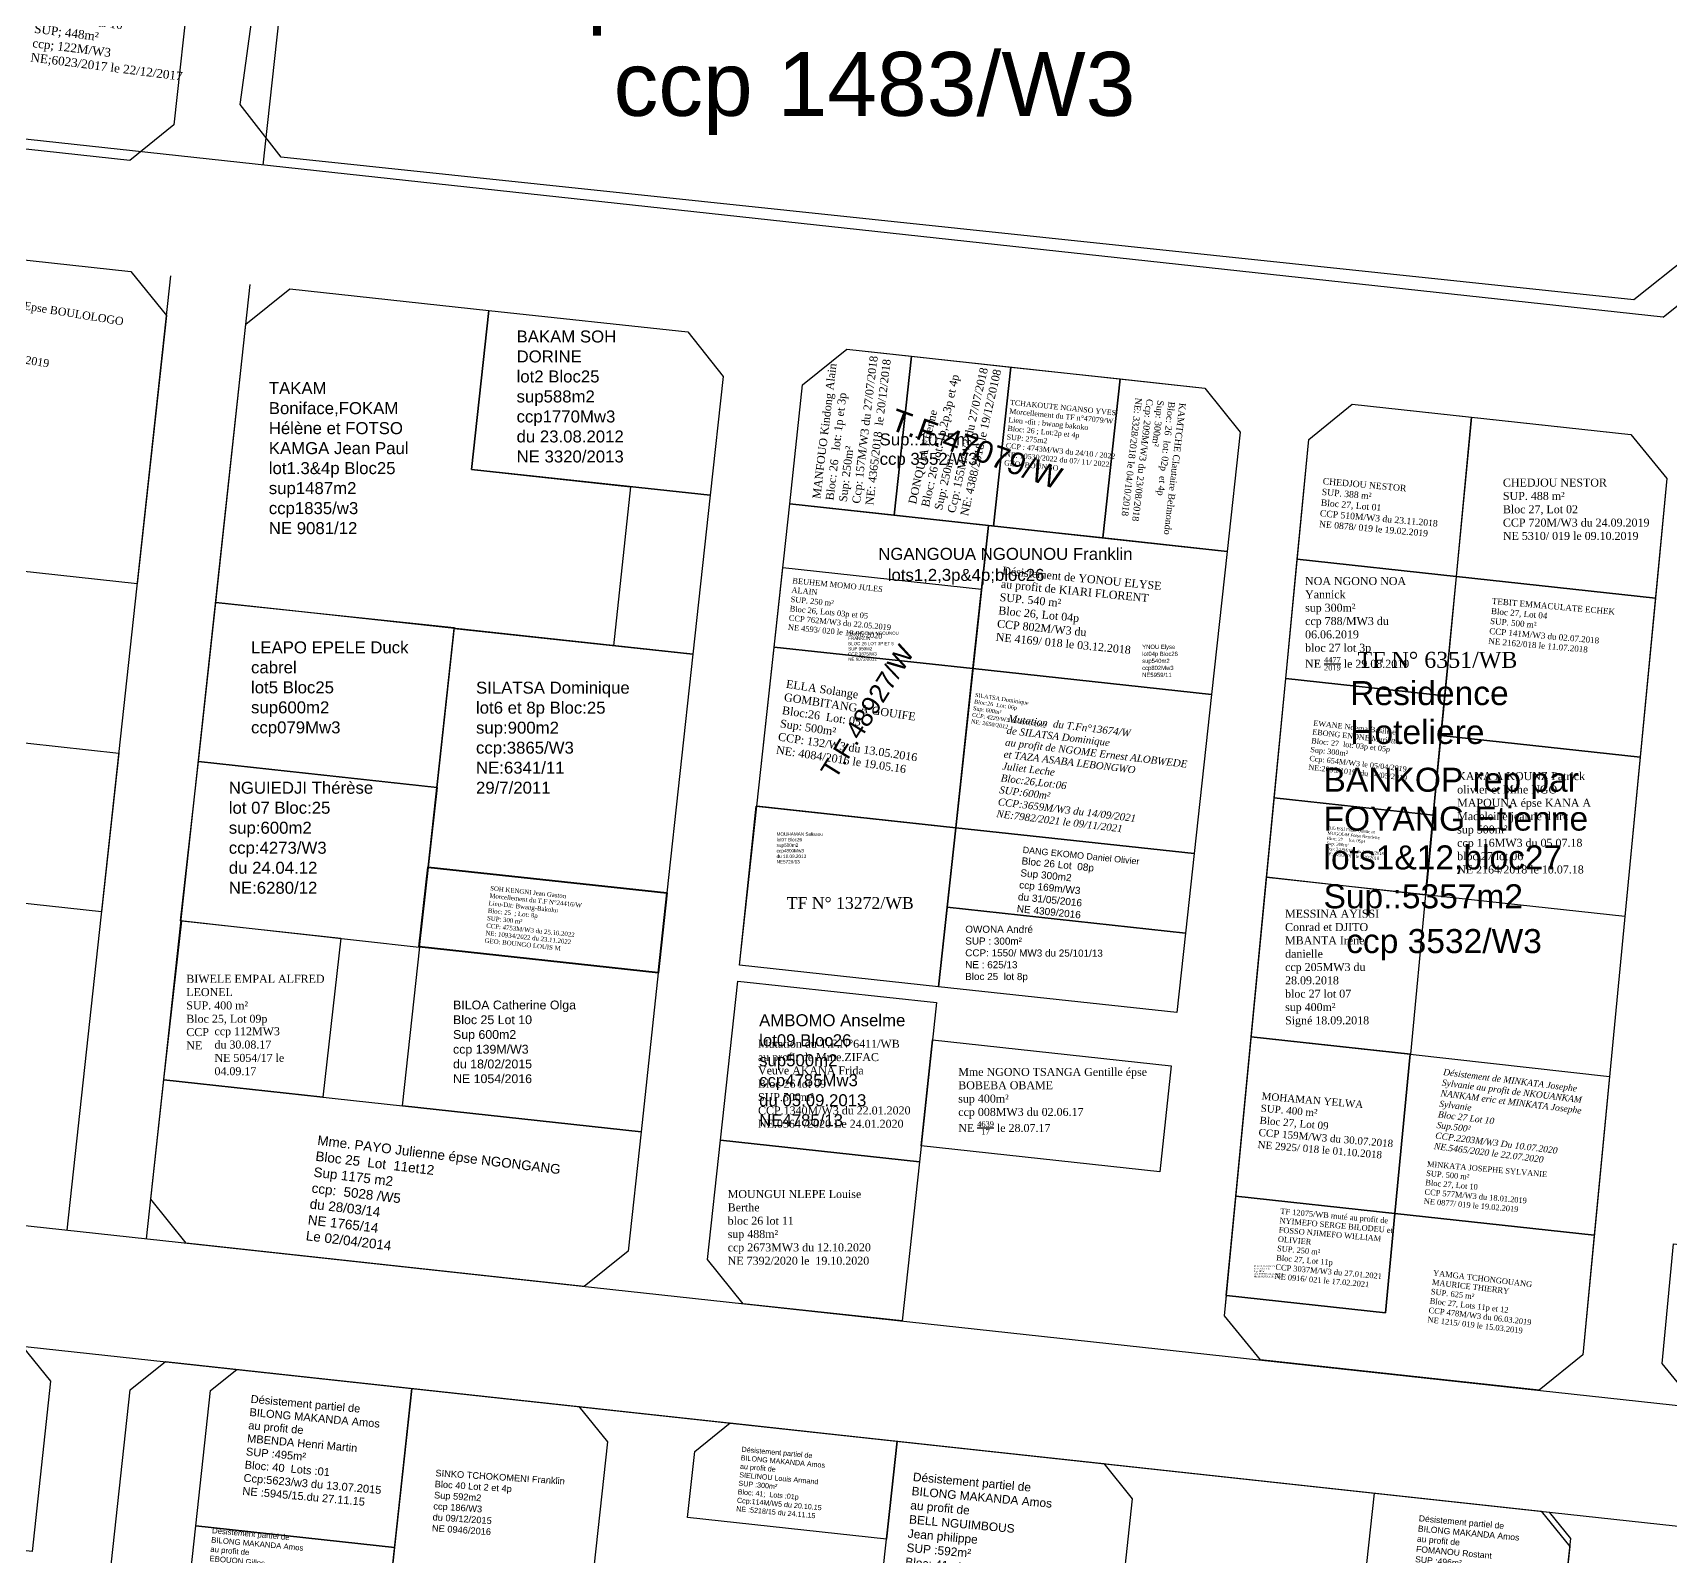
# Model space of a CAD drawing. Header units: millimetres. Extents: x 590121 to 927379, y 438565 to 1441738.
# Drawn here: x 924756.6 to 924961.2, y 1440147.7 to 1440338.2 of the extents above; entities that cross this region are included whole.
import ezdxf

# ---------------------------------------------------------------- set-up
doc = ezdxf.new("R2010")
doc.units = ezdxf.units.MM
doc.header["$LTSCALE"] = 10
doc.layers.add('end maj 26 02 2021', color=30, linetype='Continuous')
doc.layers.add('MAJ NOV 2021', color=7, linetype='Continuous')
doc.styles.get("Standard").update_dxf_attribs({"font": 'arial.ttf'})
doc.styles.add('Times 1.0', font='times.ttf', dxfattribs={"width": 0.99, "height": 1})

msp = doc.modelspace()

# ---------------------------------------------------------------- linework, layer by layer
at = {"flags": 128}
msp.add_lwpolyline([(924878.82, 1440296.38), (924892.49, 1440294.9), (924890.33, 1440275.02), (924876.66, 1440276.5)], close=True, dxfattribs=at)
at = {"color": 3, "linetype": 'ByBlock', "lineweight": -3, "ltscale": 0.0014, "flags": 128}
msp.add_lwpolyline([(924847, 1440241.49), (924871.93, 1440238.79), (924869.77, 1440218.91), (924844.92, 1440221.61)], close=True, dxfattribs=at)
at = {"color": 7, "lineweight": 40, "flags": 128}
msp.add_lwpolyline([(924805.98, 1440233.88), (924835.84, 1440230.64), (924834.75, 1440220.66), (924804.86, 1440223.92)], close=True, dxfattribs=at)
at = {"layer": 'end maj 26 02 2021', "linetype": 'ByBlock'}
for p, q in [((924782.48, 1440329.19), (924788.62, 1440373.77)), ((924787.63, 1440322.62), (924782.48, 1440329.19)), ((924956.69, 1440304.79), (924787.63, 1440322.62)), ((924963.42, 1440310.11), (924956.69, 1440304.79))]:
    msp.add_line(p, q, dxfattribs=at)
at = {"layer": 'end maj 26 02 2021', "color": 0, "linetype": 'ByBlock'}
for p, q in [((924785.37, 1440321.62), (924790.92, 1440372.63)), ((924960.34, 1440302.62), (924562.68, 1440345.81)), ((924760.85, 1440188.48), (924773.81, 1440307.79)), ((924770.79, 1440187.4), (924783.75, 1440306.71)), ((924960.34, 1440302.62), (924965.86, 1440307.05)), ((924656.46, 1440199.82), (925129.89, 1440148.34))]:
    msp.add_line(p, q, dxfattribs=at)
at = {"layer": 'end maj 26 02 2021', "linetype": 'ByBlock', "ltscale": 0.0014}
for p, q in [((924783.21, 1440301.74), (924788.72, 1440306.17)), ((924788.72, 1440306.17), (924813.58, 1440303.47)), ((924813.58, 1440303.47), (924811.42, 1440283.59)), ((924779.43, 1440266.94), (924783.21, 1440301.74)), ((924916.05, 1440287.31), (924921.5, 1440291.75)), ((924921.5, 1440291.75), (924956.33, 1440287.96)), ((924956.33, 1440287.96), (924960.82, 1440282.45)), ((924905.51, 1440177.77), (924916.05, 1440287.31)), ((924811.42, 1440283.59), (924841.24, 1440280.35)), ((924960.82, 1440282.45), (924950.3, 1440172.9)), ((924841.24, 1440280.35), (924839.08, 1440260.47)), ((924905.86, 1440273.33), (924851.18, 1440279.27)), ((924839.08, 1440260.47), (924779.43, 1440266.94)), ((924727.56, 1440252.46), (924767.33, 1440248.13)), ((924767.33, 1440248.13), (924765.17, 1440228.26)), ((924765.17, 1440228.26), (924725.4, 1440232.58)), ((924910.01, 1440172.25), (924905.51, 1440177.77)), ((924944.85, 1440168.46), (924910.01, 1440172.25)), ((924950.3, 1440172.9), (924944.85, 1440168.46))]:
    msp.add_line(p, q, dxfattribs=at)
at = {"layer": 'end maj 26 02 2021', "color": 3, "linetype": 'ByBlock', "ltscale": 0.0014}
for p, q in [((924852.8, 1440294.18), (924858.31, 1440298.61)), ((924858.31, 1440298.61), (924903.05, 1440293.75)), ((924851.18, 1440279.27), (924852.8, 1440294.18)), ((924903.05, 1440293.75), (924907.48, 1440288.23)), ((924907.48, 1440288.23), (924905.86, 1440273.33))]:
    msp.add_line(p, q, dxfattribs=at)
at = {"layer": 'end maj 26 02 2021', "color": 3, "linetype": 'ByBlock', "lineweight": -3, "ltscale": 0.0014}
msp.add_line((924876.03, 1440276.57), (924905.86, 1440273.33), dxfattribs=at)
at = {"layer": 'end maj 26 02 2021', "color": 5, "linetype": 'ByBlock', "ltscale": 0.0014}
msp.add_line((924709.52, 1440178.96), (925128.27, 1440133.42), dxfattribs=at)
at = {"layer": 'end maj 26 02 2021', "color": 150}
for points in [[(924756.28, 1440346.7), (924776.16, 1440344.54), (924774.22, 1440326.65), (924768.71, 1440322.22), (924753.8, 1440323.84)], [(924858.31, 1440298.61), (924866.39, 1440297.73), (924864.23, 1440277.85), (924851.18, 1440279.27), (924852.8, 1440294.18)], [(924866.39, 1440297.73), (924878.82, 1440296.38), (924876.66, 1440276.5), (924864.23, 1440277.85)], [(924892.49, 1440294.9), (924903.05, 1440293.75), (924907.48, 1440288.23), (924905.86, 1440273.33), (924890.32, 1440275.02)], [(924913.18, 1440257.45), (924933.06, 1440255.29), (924931.62, 1440240.35), (924911.74, 1440242.52)], [(924911.74, 1440242.52), (924931.64, 1440240.35), (924930.69, 1440230.4), (924910.78, 1440232.56)], [(924906.95, 1440192.74), (924926.83, 1440190.58), (924925.64, 1440178.14), (924905.76, 1440180.3)]]:
    msp.add_lwpolyline(points, close=True, dxfattribs=at)
at = {"layer": 'end maj 26 02 2021', "color": 150, "linetype": 'ByBlock', "lineweight": -3, "ltscale": 0.0014, "flags": 128}
for points in [[(924739.02, 1440311.57), (924768.84, 1440308.33), (924773.27, 1440302.82), (924769.63, 1440269.27), (924749.74, 1440271.44), (924751.22, 1440285.09), (924751.22, 1440285.09), (924731.35, 1440287.26), (924733.51, 1440307.14)], [(924921.5, 1440291.75), (924936.41, 1440290.13), (924934.5, 1440270.22), (924914.61, 1440272.38), (924916.05, 1440287.31)], [(924936.41, 1440290.13), (924956.3, 1440287.96), (924960.82, 1440282.45), (924959.39, 1440267.51), (924934.53, 1440270.21)], [(924876.03, 1440276.57), (924905.86, 1440273.33), (924903.92, 1440255.44), (924874.09, 1440258.67)], [(924876.03, 1440276.57), (924905.86, 1440273.33), (924903.92, 1440255.44), (924874.09, 1440258.68)], [(924850.32, 1440271.32), (924875.17, 1440268.62), (924874.09, 1440258.68), (924849.24, 1440261.37)], [(924914.61, 1440272.38), (924934.5, 1440270.22), (924933.07, 1440255.29), (924913.18, 1440257.45)], [(924934.53, 1440270.21), (924959.39, 1440267.51), (924957.47, 1440247.6), (924932.58, 1440250.31)], [(924849.24, 1440261.38), (924874.09, 1440258.68), (924871.93, 1440238.79), (924847.08, 1440241.49)], [(924932.58, 1440250.31), (924957.47, 1440247.6), (924955.56, 1440227.69), (924930.67, 1440230.4)], [(924910.78, 1440232.65), (924930.66, 1440230.4), (924928.77, 1440210.49), (924908.87, 1440212.65)], [(924869.05, 1440212.28), (924898.87, 1440209.04), (924897.43, 1440195.78), (924867.61, 1440199.02)], [(924908.87, 1440212.64), (924928.75, 1440210.48), (924926.83, 1440190.57), (924906.95, 1440192.74)], [(924908.87, 1440212.64), (924928.75, 1440210.48), (924926.83, 1440190.57), (924906.95, 1440192.74)], [(924928.75, 1440210.49), (924953.64, 1440207.7), (924951.73, 1440187.87), (924926.83, 1440190.57)], [(924842.54, 1440199.74), (924867.39, 1440197.04), (924865.23, 1440177.12), (924845.35, 1440179.28), (924840.92, 1440184.79)], [(924926.83, 1440190.58), (924951.74, 1440187.87), (924950.3, 1440172.9), (924944.85, 1440168.46), (924910.01, 1440172.25), (924905.51, 1440177.77), (924905.76, 1440180.3), (924925.64, 1440178.14)], [(924961.67, 1440186.75), (924984.04, 1440184.31), (924982.12, 1440164.41), (924964.73, 1440166.3), (924960.23, 1440171.81)], [(924961.67, 1440186.75), (924984.04, 1440184.31), (924982.12, 1440164.41), (924964.73, 1440166.3), (924960.23, 1440171.81)], [(924739.35, 1440175.72), (924755.25, 1440173.99), (924758.8, 1440169.58), (924756.48, 1440148.3), (924736.6, 1440150.47)], [(924782.09, 1440171.07), (924803.96, 1440168.69), (924801.8, 1440148.81), (924776.95, 1440151.51), (924778.79, 1440168.41)], [(924843.74, 1440164.37), (924864.61, 1440162.1), (924863.28, 1440149.85), (924838.42, 1440152.55), (924839.32, 1440160.82)], [(924864.61, 1440162.1), (924890.46, 1440159.29), (924894, 1440154.88), (924892.27, 1440138.98), (924862.45, 1440142.22)], [(924924.26, 1440155.61), (924946.13, 1440153.23), (924948.79, 1440149.93), (924946.95, 1440133.03), (924922.1, 1440135.73)], [(924776.95, 1440151.51), (924801.8, 1440148.81), (924800.72, 1440138.87), (924775.87, 1440141.57)]]:
    msp.add_lwpolyline(points, close=True, dxfattribs=at)
at = {"layer": 'end maj 26 02 2021', "linetype": 'ByBlock', "ltscale": 0.0014, "flags": 128}
msp.add_lwpolyline([(924788.72, 1440306.17), (924813.58, 1440303.47), (924811.42, 1440283.59), (924831.3, 1440281.43), (924829.14, 1440261.54), (924779.43, 1440266.94), (924783.21, 1440301.74), (924788.72, 1440306.17)], dxfattribs=at)
at = {"layer": 'end maj 26 02 2021', "linetype": 'ByBlock', "ltscale": 0.0014}
msp.add_lwpolyline([(924788.72, 1440306.17), (924813.58, 1440303.47), (924811.42, 1440283.59), (924831.3, 1440281.43), (924829.14, 1440261.54)], dxfattribs=at)
at = {"layer": 'end maj 26 02 2021', "linetype": 'ByBlock', "lineweight": -3, "ltscale": 0.0014, "flags": 128}
for points in [[(924813.58, 1440303.47), (924838.43, 1440300.77), (924842.86, 1440295.21), (924841.24, 1440280.35), (924811.42, 1440283.59)], [(924847.08, 1440241.49), (924871.93, 1440238.79), (924869.77, 1440218.91), (924844.92, 1440221.61)], [(924844.7, 1440219.62), (924869.55, 1440216.92), (924867.39, 1440197.04), (924842.54, 1440199.74)], [(924772.95, 1440207.28), (924832.6, 1440200.78), (924830.98, 1440185.87), (924825.47, 1440181.44), (924775.76, 1440186.86), (924771.33, 1440192.37)]]:
    msp.add_lwpolyline(points, close=True, dxfattribs=at)
at = {"layer": 'end maj 26 02 2021', "color": 3, "linetype": 'ByBlock', "ltscale": 0.0014, "flags": 128}
for points in [[(924851.18, 1440279.27), (924876.03, 1440276.57), (924871.93, 1440238.79), (924847.08, 1440241.49)], [(924874.09, 1440258.68), (924903.91, 1440255.44), (924901.75, 1440235.55), (924871.93, 1440238.79)]]:
    msp.add_lwpolyline(points, close=True, dxfattribs=at)
at = {"layer": 'end maj 26 02 2021', "linetype": 'ByBlock', "ltscale": 0.0014, "flags": 128}
for points in [[(924876.03, 1440276.57), (924905.86, 1440273.33), (924903.91, 1440255.44), (924874.09, 1440258.68)], [(924779.43, 1440266.94), (924809.26, 1440263.81), (924807.09, 1440243.81), (924777.27, 1440247.05)], [(924809.26, 1440263.71), (924839.08, 1440260.47), (924835.84, 1440230.64), (924806.01, 1440233.88)], [(924777.28, 1440247.05), (924807.1, 1440243.82), (924804.85, 1440223.82), (924775.04, 1440227.17)], [(924870.85, 1440228.85), (924900.67, 1440225.61), (924899.59, 1440215.67), (924869.77, 1440218.91)], [(924775.18, 1440227.15), (924795.07, 1440224.99), (924792.83, 1440205.11), (924772.95, 1440207.27)], [(924804.94, 1440223.91), (924834.76, 1440220.66), (924832.6, 1440200.78), (924802.78, 1440204.03)]]:
    msp.add_lwpolyline(points, close=True, dxfattribs=at)
at = {"layer": 'end maj 26 02 2021', "linetype": 'ByBlock', "flags": 128}
msp.add_lwpolyline([(924874.09, 1440258.68), (924903.91, 1440255.44), (924901.75, 1440235.55), (924871.93, 1440238.79)], close=True, dxfattribs=at)
at = {"layer": 'end maj 26 02 2021', "color": 150, "flags": 128}
for points in [[(924871.93, 1440238.79), (924901.75, 1440235.55), (924900.67, 1440225.61), (924870.85, 1440228.85)], [(924824.84, 1440166.42), (924828.39, 1440162.01), (924826.23, 1440142.13), (924801.37, 1440144.83), (924803.96, 1440168.69)]]:
    msp.add_lwpolyline(points, close=True, dxfattribs=at)
at = {"layer": 'end maj 26 02 2021', "color": 3, "linetype": 'ByBlock', "lineweight": -3, "ltscale": 0.0014, "flags": 128}
for points in [[(924844.7, 1440219.62), (924869.55, 1440216.92), (924867.39, 1440197.04), (924842.54, 1440199.74)], [(924906.95, 1440192.74), (924926.83, 1440190.58), (924925.64, 1440178.14), (924905.75, 1440180.3)]]:
    msp.add_lwpolyline(points, close=True, dxfattribs=at)
at = {"layer": 'end maj 26 02 2021', "color": 5, "linetype": 'ByBlock', "ltscale": 0.0014, "flags": 128}
msp.add_lwpolyline([(924773.15, 1440172.04), (924945.13, 1440153.34), (924948.68, 1440148.93), (924936.58, 1440037.59), (924932.17, 1440034.04), (924760.19, 1440052.74), (924756.64, 1440057.15), (924768.74, 1440168.5)], close=True, dxfattribs=at)
msp.add_lwpolyline([(924773.15, 1440172.04), (924945.13, 1440153.34), (924948.68, 1440148.93), (924936.58, 1440037.59), (924932.17, 1440034.04), (924760.19, 1440052.74), (924756.64, 1440057.15), (924768.74, 1440168.5)], close=True, dxfattribs=at)

# ---------------------------------------------------------------- texts
at = {"insert": (924878.77, 1440292.3), "char_height": 0.6505, "width": 38.9896, "attachment_point": 1, "rotation": 354.3525}
msp.add_mtext('\\pt17.56;{\\fTimes New Roman|b0|i0|c0|p18;TCHAKOUTE NGANSO YVES\\P\\ptz;\\C1;Morcellement du TF n°47079/W\\C256;\\PLieu -dit : bwang bakoko\\PBloc: 26 ; Lot:2p et 4p\\PSUP: 275m2\\PCCP : 4743M/W3 du 24/10 / 2022\\PNE: 10530/2022 du 07/ 11/ 2022\\PGEO: BOUNGO}', dxfattribs=at)
at = {"layer": 'end maj 26 02 2021', "color": 0, "linetype": 'ByBlock'}
for s, height, p in [('Sup.:1ha 10a 07ca', 8, (924812.18, 1440340.21)), ('ccp 1483/W3', 8, (924829.17, 1440327.79)), (' Sup.:1075m2', 1.5, (924861.84, 1440286.59)), (' ccp 3552/W3', 1.5, (924861.84, 1440284.16)), ('NGANGOUA NGOUNOU Franklin', 1.5, (924862.25, 1440272.28)), ('lots1,2,3p&4p;bloc26', 1.5, (924863.44, 1440269.65)), ('Residence ', 3, (924921.25, 1440254.12)), ('Hoteliere ', 3, (924921.25, 1440249.26)), ('BANKOP rep par', 3, (924917.91, 1440243.29)), ('FOYANG Etienne', 3, (924917.91, 1440238.43)), ('lots1&12,bloc27', 3, (924917.91, 1440233.58)), ('Sup.:5357m2', 3, (924917.91, 1440228.72)), ('ccp 3532/W3', 3, (924920.74, 1440223.12))]:
    msp.add_text(s, height=height, dxfattribs=at).set_placement(p)
at = {"layer": 'end maj 26 02 2021', "color": 1, "linetype": 'ByBlock'}
for s, height, rotation, p in [('T.F.47079/W', 2.7652, 340.0804, (924863.55, 1440288.65)), ('T.F.48927/W', 2.3294, 58.1152, (924856.9, 1440244.72))]:
    msp.add_text(s, height=height, rotation=rotation, dxfattribs=at).set_placement(p)
at = {"layer": 'end maj 26 02 2021', "linetype": 'ByBlock', "ltscale": 0.0014}
for s, p in [('NGANGOUA NGOUNOU', (924858.49, 1440262.91)), ('SUP 950M2', (924858.49, 1440260.96)), ('FRANKLIN', (924858.49, 1440262.26)), ('BLOC 26 LOT 3P ET 5', (924858.49, 1440261.61)), ('CCP 3875/W3', (924858.49, 1440260.32)), ('NE 6072/2011', (924858.49, 1440259.67))]:
    msp.add_text(s, height=0.4, dxfattribs=at).set_placement(p)
at = {"layer": 'end maj 26 02 2021', "attachment_point": 1}
for s, width, heights, insert, char_height, rotation in [('{\\fTimes New Roman|b0|i0|c0|p18;NGUENOU Ernest\\PBloc 10, Lots 10\\PSUP; 448m²\\Pccp; 122M/W3 \\PNE;6023/2017 le 22/12/2017}', 56.865, [0], (924757.29, 1440342.85), 1.085, 352.7609), ('{\\fTimes New Roman|b0|i0|c0|p18;MANFOUO Kindong Alain \\PBloc: 26   lot: 1p et 3p\\PSup: 250m²\\PCcp: 157M/W3 du 27/07/2018\\PNE: 4365/2018  le 20/12/2018}', 90.8865, [20.32], (924854.01, 1440279.99), 1, 83.1183), ('{\\fTimes New Roman|b0|i0|c0|p18;DONQUIA Etienne\\PBloc: 26  lot: 1p,2p,3p et 4p\\PSup: 250m²\\PCcp: 155M/W3 du 27/07/2018\\PNE: 4388/2018 le 19/12/20108}', 205.8268, [60.29], (924865.99, 1440279.4), 1, 77.1657), ('{\\fTimes New Roman|b0|i0|c0|p18;KAMTCHE Clautaire Belmondo\\PBloc: 26  lot: 02p  et 4p\\PSup: 300m²\\PCcp: 209M/W3 du 23/08/2018\\PNE: 3328/2018 le 04/10/2018}', 88.238, [27.1], (924900.72, 1440291.85), 0.8278, 263.27), ('{\\fTimes New Roman|b0|i0|c186|p18;EWANE Ndema Basile et \\PEBONG ENONE Mariette\\PBloc: 27  lot: 03p et 05p\\PSup: 300m²\\PCcp: 654M/W3 le 05/04/2019\\PNE:2095/1019  du 14/05/2019}', 102.0996, [35.29], (924916.68, 1440252.23), 0.6661, 353.6229), ('{\\fTimes New Roman|b0|i0|c0|p18;DJUISSI Fotso Odette et\\PMOGOUM Fotso Henriette\\PBloc: 27     lot: 05p1\\PSup: 200m²\\PCcp: 242M/W3 du 11/09/2018\\PNE: 3250/2018 le 1/10/2018}', 73.9071, [25.98], (924918.47, 1440238.98), 0.3869, 354.6944)]:
    msp.add_mtext_dynamic_manual_height_columns(s, width=width, gutter_width=12.5, heights=heights, dxfattribs=dict(at, insert=insert, char_height=char_height, rotation=rotation))
at = {"layer": 'end maj 26 02 2021', "color": 150, "linetype": 'ByBlock', "lineweight": -3, "ltscale": 0.0014, "attachment_point": 1, "style": 'Times 1.0'}
for s, insert, char_height, width, rotation in [('\\A1;{\\C7;Mme MBAI Marguérite Epse BOULOLOGO \\PAMBASSA\\PBloc 24 Lot 01,02,4P\\PSUP.1250m²\\PCCP.1182M/W3 du 12.11.2019\\PNE.\\H0.7x;\\S6427/2019;\\H1.429x; le 22.11.2019}', (924740.93, 1440306.93), 1, 37.4969, 350.8577), ('{\\C256;CHEDJOU NESTOR\\fTimes New Roman|b0|i0|c186|p18;\\PSUP. \\fTimes New Roman|b0|i0|c0|p18;388\\fTimes New Roman|b0|i0|c186|p18; m²\\P\\fTimes New Roman|b0|i0|c0|p18;Bloc 27, Lot 01\\P\\fTimes New Roman|b0|i0|c186|p18;CCP \\fTimes New Roman|b0|i0|c0|p18;510\\fTimes New Roman|b0|i0|c186|p18;M/W\\fTimes New Roman|b0|i0|c0|p18;3\\fTimes New Roman|b0|i0|c186|p18; du \\fTimes New Roman|b0|i0|c0|p18;23\\fTimes New Roman|b0|i0|c186|p18;.1\\fTimes New Roman|b0|i0|c0|p18;1\\fTimes New Roman|b0|i0|c186|p18;.2018\\PNE 0\\fTimes New Roman|b0|i0|c0|p18;878\\fTimes New Roman|b0|i0|c186|p18;/ 019 le 19.02.2019}', (924917.85, 1440282.54), 0.8066, 91.9157, 354.9763), ('{\\C1;Désistement de YONOU ELYSE\\Pau profit de\\C256; KIARI FLORENT\\PSUP. 540 m²\\PBloc 26, Lot 04p\\PCCP 802M/W3 du  \\PNE 4169/ 018 le 03.12.2018}', (924877.81, 1440271.45), 1, 55.1814, 354.4146), ('{\\C256;BEUHEM MOMO JULES\\PALAIN\\PSUP. 250 m²\\PBloc 26, Lots 03p et 05\\PCCP 762M/W3 du 22.05.2019\\PNE 4593/ 020 le 19.06.2020}', (924851.56, 1440270.04), 0.7, 25.991, 354.5183), ('{\\C256;TEBIT EMMACULATE ECHEK \\PBloc 27, Lot 04 \\PSUP. 500 m²\\PCCP 141M/W3 du 02.07.2018\\PNE 2162/018 le 11.07.2018}', (924938.99, 1440267.52), 0.7523, 21.2254, 354.9569), ('\\A1;{\\C256;SOH KENGNI Jean Gaston        \\P\\C1;Morcellement du T.F N°24416/W\\fTimes New Roman|b1|i0|c0|p18;\\C256;\\P\\fTimes New Roman|b0|i0|c0|p18;Lieu-Dit: Bwang-Bakoko\\P\\A0;Bloc: 25  ; Lot: 8p \\A1;\\fTimes New Roman|b1|i0|c0|p18;\\L\\P\\A0;\\fTimes New Roman|b0|i0|c186|p18;\\lSUP\\fTimes New Roman|b0|i0|c0|p18;: 300\\fTimes New Roman|b0|i0|c186|p18; m²\\PCCP\\fTimes New Roman|b0|i0|c0|p18;:\\fTimes New Roman|b0|i0|c186|p18; \\fTimes New Roman|b0|i0|c0|p18;4753\\fTimes New Roman|b0|i0|c186|p18;M/W\\fTimes New Roman|b0|i0|c0|p18;3\\fTimes New Roman|b0|i0|c186|p18; du \\fTimes New Roman|b0|i0|c0|p18;25\\fTimes New Roman|b0|i0|c186|p18;.\\fTimes New Roman|b0|i0|c0|p18;10\\fTimes New Roman|b0|i0|c186|p18;.20\\fTimes New Roman|b0|i0|c0|p18;22\\fTimes New Roman|b0|i0|c186|p18;\\PNE\\fTimes New Roman|b0|i0|c0|p18;:\\fTimes New Roman|b0|i0|c186|p18; \\fTimes New Roman|b0|i0|c0|p18;10934/2022 du\\fTimes New Roman|b0|i0|c186|p18; \\fTimes New Roman|b0|i0|c0|p18;23\\fTimes New Roman|b0|i0|c186|p18;.\\fTimes New Roman|b0|i0|c0|p18;11\\fTimes New Roman|b0|i0|c186|p18;.202\\fTimes New Roman|b0|i0|c0|p18;2\\P\\C3;GEO: BOUNGO LOUIS M}', (924813.78, 1440231.53), 0.56373, 22.6633, 353.9495), ('{\\fTimes New Roman|b0|i1|c0|p18;\\C1;Désistement de MINKATA Josephe Sylvanie \\C7;au profit de NKOUANKAM NANKAM eric et MINKATA Josephe Sylvanie\\PBloc 27 Lot 10\\PSup.500²\\PCCP.2203M/W3 Du 10.07.2020\\PNE.5465/2020 le 22.07.2020}', (924932.93, 1440208.67), 0.8, 19.7945, 352.8699), ('{\\fTimes New Roman|b0|i0|c186|p18;\\W1;\\C256;MOHAMAN YELWA\\PSUP. \\fTimes New Roman|b0|i0|c0|p18;4\\fTimes New Roman|b0|i0|c186|p18;00 m²\\PBloc \\fTimes New Roman|b0|i0|c0|p18;27\\fTimes New Roman|b0|i0|c186|p18;, Lot 0\\fTimes New Roman|b0|i0|c0|p18;9\\fTimes New Roman|b0|i0|c186|p18;\\PCCP \\fTimes New Roman|b0|i0|c0|p18;159\\fTimes New Roman|b0|i0|c186|p18;M/W3 du \\fTimes New Roman|b0|i0|c0|p18;30\\fTimes New Roman|b0|i0|c186|p18;.0\\fTimes New Roman|b0|i0|c0|p18;7\\fTimes New Roman|b0|i0|c186|p18;.2018\\PNE \\fTimes New Roman|b0|i0|c0|p18;2925\\fTimes New Roman|b0|i0|c186|p18;/ 018 le 01.10.2018}', (924910.22, 1440205.71), 0.91149, 31.1544, 355.1783), ('{\\C256;MINKATA JOSEPHE SYLVANIE\\P\\fTimes New Roman|b0|i0|c186|p18;SUP. \\fTimes New Roman|b0|i0|c0|p18;500\\fTimes New Roman|b0|i0|c186|p18; m²\\P\\fTimes New Roman|b0|i0|c0|p18;Bloc 27, Lot 10\\P\\fTimes New Roman|b0|i0|c186|p18;CCP \\fTimes New Roman|b0|i0|c0|p18;577\\fTimes New Roman|b0|i0|c186|p18;M/W\\fTimes New Roman|b0|i0|c0|p18;3\\fTimes New Roman|b0|i0|c186|p18; du \\fTimes New Roman|b0|i0|c0|p18;18\\fTimes New Roman|b0|i0|c186|p18;.\\fTimes New Roman|b0|i0|c0|p18;01\\fTimes New Roman|b0|i0|c186|p18;.201\\fTimes New Roman|b0|i0|c0|p18;9\\fTimes New Roman|b0|i0|c186|p18;\\PNE 0\\fTimes New Roman|b0|i0|c0|p18;877\\fTimes New Roman|b0|i0|c186|p18;/ 019 le 19.02.2019}', (924930.88, 1440197.12), 0.7, 91.9157, 354.9763), ('{\\C1;TF 12075/WB muté au profit de\\P\\C256;NYIMEFO SERGE BILODEU et FOSSO NJIMEFO WILLIAM OLIVIER \\PSUP. 250 m²\\PBloc 27, Lot 11p\\PCCP 3037M/W3 du 27.01.2021\\PNE 0916/ 021 le 17.02.2021}', (924912.55, 1440191.21), 0.7, 15.4959, 354.9625), ('{\\C256;YAMGA TCHONGOUANG \\PMAURICE THIERRY\\PSUP. 625 m²\\PBloc 27, Lots 11p et 12\\PCCP 478M/W3 du 06.03.2019\\PNE 1215/ 019 le 15.03.2019}', (924931.65, 1440183.51), 0.7061, 39.8177, 353.225)]:
    msp.add_mtext(s, dxfattribs=dict(at, insert=insert, char_height=char_height, width=width, rotation=rotation))
at = {"layer": 'end maj 26 02 2021', "color": 5, "linetype": 'ByBlock', "attachment_point": 1}
for s, insert, char_height, width in [('{\\C7;BAKAM SOH\\PDORINE\\Plot2 Bloc25\\Psup588m2\\Pccp1770Mw3\\Pdu 23.08.2012\\PNE 3320/2013}', (924817.04, 1440300.96), 1.5, 21.9), ('{\\C7;TAKAM Boniface,FOKAM Hélène et FOTSO KAMGA Jean Paul\\Plot1.3&4p Bloc25\\Psup1487m2\\Pccp1835/w3\\PNE 9081/12}', (924786.07, 1440294.5), 1.5, 21.9), ('{\\C7;LEAPO EPELE Duck cabrel\\Plot5 Bloc25\\Psup600m2\\Pccp079Mw3}', (924783.85, 1440262.09), 1.5, 21.9), ('{\\C7;YNOU Elyse\\Plot04p Bloc26\\Psup540m2\\Pccp802Mw3\\PNE5959/11}', (924895.24, 1440261.67), 0.5267, 7.6904), ('{\\C7;SILATSA Dominique\\Plot6 et 8p Bloc:25\\Psup:900m2\\Pccp:3865/W3\\PNE:6341/11\\P29/7/2011}', (924811.97, 1440257.05), 1.5, 21.9), ('{\\C7;NGUIEDJI Thérèse\\Plot 07 Bloc:25\\Psup:600m2\\Pccp:4273/W3\\Pdu 24.04.12\\PNE:6280/12}', (924781.07, 1440244.54), 1.5, 21.9), ('{\\C7;MOUHAMAN Salissou\\Plot07 Bloc26\\Psup500m2\\Pccp4800Mw3\\Pdu 16.09.2013\\PNE5729/13}', (924849.54, 1440238.2), 0.4152, 6.0626), ('{\\C7;AMBOMO Anselme\\Plot09 Bloc26\\Psup500m2\\Pccp4785Mw3\\Pdu 05.09.2013\\PNE4785/13}', (924847.36, 1440215.47), 1.5, 21.9)]:
    msp.add_mtext(s, dxfattribs=dict(at, insert=insert, char_height=char_height, width=width))
at = {"layer": 'end maj 26 02 2021', "color": 150, "linetype": 'ByBlock', "lineweight": -3, "ltscale": 0.0014, "attachment_point": 1, "style": 'Times 1.0'}
for s, insert, char_height, width in [('{\\C256;CHEDJOU NESTOR\\PSUP. 488 m²\\PBloc 27, Lot 02\\PCCP 720M/W3 du 24.09.2019\\PNE 5310/ 019 le 09.10.2019}', (924940.33, 1440282.44), 1, 44.2911), ('\\A1;NOA NGONO NOA Yannick\\Psup 300m²\\Pccp 788/MW3 du 06.06.2019\\Pbloc 27 lot 3p\\PNE {\\H0.7x;\\S4477/2019;} le 29.08.2019', (924915.6, 1440270.13), 1, 13.4928), ('{\\C1;TF N° 6351/WB}', (924922.16, 1440260.78), 2, 34.2527), ('KANA A KOUNZ Patrick olivier et Mme NGO MAPOUNA épse KANA A Madeleine jeanne d arc\\Psup 500m²\\Pccp 116MW3 du 05.07.18\\Pbloc 27 lot 06\\PNE 2164/2018 le 10.07.18', (924934.61, 1440245.74), 1, 17.4227), ('{\\fTimes New Roman|b0|i0|c186|p18;\\C1;TF N° \\fTimes New Roman|b0|i0|c0|p18;13272\\fTimes New Roman|b0|i0|c186|p18;/WB}', (924850.81, 1440230.12), 1.4787, 25.3247), ('MESSINA AYISSI Conrad et DJITO MBANTA Irène danielle\\Pccp 205MW3 du 28.09.2018\\Pbloc 27 lot 07\\Psup 400m²\\PSigné 18.09.2018', (924913.1, 1440228.54), 1, 13.6645), ('{\\C256;BIWELE EMPAL ALFRED LEONEL\\PSUP. 400 m²\\PBloc 25, Lot 09p\\PCCP\\PNE }', (924775.76, 1440220.41), 1, 18.3605), ('ccp 112MW3 du 30.08.17\\PNE 5054/17 le 04.09.17', (924779.28, 1440213.85), 1, 9.4449), ('{\\C1;Mutation du T.F.N°6411/WB au profit de }Mme.ZIFAC Veuve AKANA Frida\\PBloc 26 lot 09\\PSUP.500m²\\PCCP.1340M/W3 du 22.01.2020\\PNE.0364 /2020 Le 24.01.2020', (924847.22, 1440212.28), 1, 18.9436), ('\\A1;Mme NGONO TSANGA Gentille épse \\PBOBEBA OBAME \\Psup 400m²\\Pccp 008MW3 du 02.06.17\\PNE {\\H0.7x;\\S4639/17;} le 28.07.17', (924872.25, 1440208.76), 1, 30.5821), ('\\A1;{\\fTimes New Roman|b0|i0|c186|p18;MOUNGUI NLEPE Louise \\PBerthe }\\Pbloc 26 lot 11{\\fTimes New Roman|b0|i0|c186|p18; \\Psup 488m²\\Pccp 2673MW3 du 12.10.2020\\PNE 7392/2020 le  19.10.2020}', (924843.43, 1440193.49), 1, 30.5821)]:
    msp.add_mtext(s, dxfattribs=dict(at, insert=insert, char_height=char_height, width=width))
at = {"layer": 'end maj 26 02 2021', "linetype": 'ByBlock', "ltscale": 0.0014, "attachment_point": 1, "rotation": 351.4046}
for s, insert, char_height in [('{\\fTimes New Roman|b0|i0|c0|p18;ELLA Solange \\PGOMBITANG A GOUIFE\\PBloc:26  Lot: 05\\PSup: 500m²\\PCCP: 132/W3 du 13.05.2016\\PNE: 4084/2016 le 19.05.16}', (924850.82, 1440257.29), 1), ('{\\fTimes New Roman|b0|i0|c0|p18;SILATSA Dominique\\PBloc:26  Lot: 06p\\PSup: 600m²\\PCCP: 4229/W3 du 20/03/2012\\PNE: 2650/2012}', (924874.4, 1440255.65), 0.5)]:
    msp.add_mtext(s, dxfattribs=dict(at, insert=insert, char_height=char_height))
at = {"layer": 'end maj 26 02 2021', "attachment_point": 1}
for s, insert, char_height, width, rotation in [('DANG EKOMO Daniel Olivier\\P{\\H1.125x;Bloc 26 Lot  08p\\PSup 300m2\\Pccp 169m/W3 \\Pdu 31/05/2016\\PNE 4309/2016 }', (924880.35, 1440236.44), 0.8, 24.4329, 354.2735), ('SINKO TCHOKOMENI Franklin\\PBloc 40 Lot 2 et 4p\\PSup 592m2\\Pccp 186/W3\\Pdu 09/12/2015\\PNE 0946/2016 ', (924806.93, 1440158.54), 0.8285, 19.2576, 356.3451)]:
    msp.add_mtext(s, dxfattribs=dict(at, insert=insert, char_height=char_height, width=width, rotation=rotation))
at = {"layer": 'end maj 26 02 2021', "linetype": 'ByBlock', "attachment_point": 1}
for s, insert, char_height, width, rotation in [('{\\fArial|b0|i0|c0|p34;OWONA André\\PSUP : 300m²\\PCCP: 1550/ MW3 du 25/101/13\\PNE : 625/13\\PBloc 25  lot 8p  }', (924873.13, 1440226.55), 0.8861, 77.6364, 359.8501), ('{\\fArial|b0|i0|c0|p34;\\C1;Désistement partiel de\\C7; \\PBILONG MAKANDA Amos\\P\\C1;au profit de \\P\\C7;MBENDA Henri Martin\\PSUP :495m²\\PBloc: 40  Lots :01\\PCcp:5623/w3 du 13.07.2015\\PNE :5945/15.du 27.11.15}', (924783.86, 1440167.88), 0.9892, 22.7716, 354.8383), ('{\\fArial|b0|i0|c0|p34;\\C1;Désistement partiel de\\C7; \\PBILONG MAKANDA Amos\\P\\C1;au profit de \\P\\C7;SIELINOU Louis Armand\\PSUP :300m²\\PBloc: 41;  Lots :01p\\PCcp:114M/W5 du 20.10.15\\PNE :5218/15 du 24.11.15 }', (924845.2, 1440161.41), 0.6392, 14.7152, 354.8383), ('{\\fArial|b0|i0|c0|p34;\\C1;Désistement partiel de\\C7; \\PBILONG MAKANDA Amos\\P\\C1;au profit de \\P\\C7;BELL NGUIMBOUS\\PJean philippe\\PSUP :592m²\\PBloc: 41;  Lots :02\\PCcp:021M/W5 du 08.03.16\\PNE :3068/16 le 06.04.16}', (924866.64, 1440158.18), 1.0654, 96.3326, 354.8383), ('{\\fArial|b0|i0|c0|p34;\\C1;Désistement partiel de\\C7; \\PBILONG MAKANDA Amos\\P\\C1;au profit de \\P\\C7;FOMANOU Rostant\\PSUP :496m²\\PBloc: 42;  Lots :06\\PCcp:020M/W3 du 08.03.16\\PNE :3072/16 le 14.04.16}', (924929.86, 1440152.85), 0.7697, 69.5974, 354.834), ('{\\fArial|b0|i0|c0|p34;\\C1;Désistement partiel de\\C7; \\PBILONG MAKANDA Amos\\P\\C1;au profit de \\P\\C7;EBOUON Gilles\\PSUP :250m²\\PBloc: 40  Lots :03A\\PCcp:276/w3 du 12.12.16\\PNE :324/17 le 19.01.17}', (924779.01, 1440151.29), 0.7, 22.7716, 354.84)]:
    msp.add_mtext(s, dxfattribs=dict(at, insert=insert, char_height=char_height, width=width, rotation=rotation))
at = {"layer": 'end maj 26 02 2021', "insert": (924809.1, 1440217.18), "char_height": 1.1057, "width": 24.4329, "attachment_point": 1}
msp.add_mtext('BILOA Catherine Olga \\PBloc 25 Lot 10\\PSup 600m2\\Pccp 139M/W3\\Pdu 18/02/2015\\PNE 1054/2016 ', dxfattribs=at)
at = {"layer": 'end maj 26 02 2021', "linetype": 'ByBlock', "ltscale": 0.0014, "insert": (924792.24, 1440200.34), "char_height": 1.2014, "width": 203.1336, "attachment_point": 1, "rotation": 353.1095}
msp.add_mtext('{\\C7;Mme. PAYO Julienne épse NGONGANG\\PBloc 25  Lot  11et12\\PSup 1175 m2\\Pccp:  5028 /W5\\Pdu 28/03/14\\PNE 1765/14\\PLe 02/04/2014}', dxfattribs=at)
at = {"layer": 'end maj 26 02 2021', "insert": (924909.19, 1440184.09), "char_height": 0.1947, "attachment_point": 1}
msp.add_mtext_dynamic_manual_height_columns('{\\fTimes New Roman|b0|i0|c0|p18;MEDZAHA Jubertine\\PBloc: 27 lot: 11p\\PSup: 250m²\\PCcp: 577M/W3 du 26/03/2019\\PNE:1950/2019 le 29/04/2019}', width=60.1963, gutter_width=12.5, heights=[27.42], dxfattribs=at)
at = {"layer": 'MAJ NOV 2021', "color": 7, "insert": (924878.54, 1440252.93), "char_height": 0.9, "attachment_point": 1, "rotation": 353.0587}
msp.add_mtext_dynamic_manual_height_columns('\\pt17.1;{\\fTimes New Roman|b0|i1|c0|p18;\\C1;Mutation  du T.Fn°13674/W\\Pde SILATSA Dominique\\fTimes New Roman|b0|i0|c0|p18;\\C256;\\P\\fTimes New Roman|b0|i1|c0|p18;\\C7;au profit de NGOME Ernest ALOBWEDE\\Pet TAZA ASABA LEBONGWO \\PJuliet Leche\\PBloc:26,Lot:06\\PSUP:600m²\\P\\ptz;CCP:3659M/W3 du 14/09/2021\\PNE:7982/2021 le 09/11/2021}', width=53.6759, gutter_width=12.5, heights=[27.44], dxfattribs=at)

doc.saveas('drawing.dxf')
